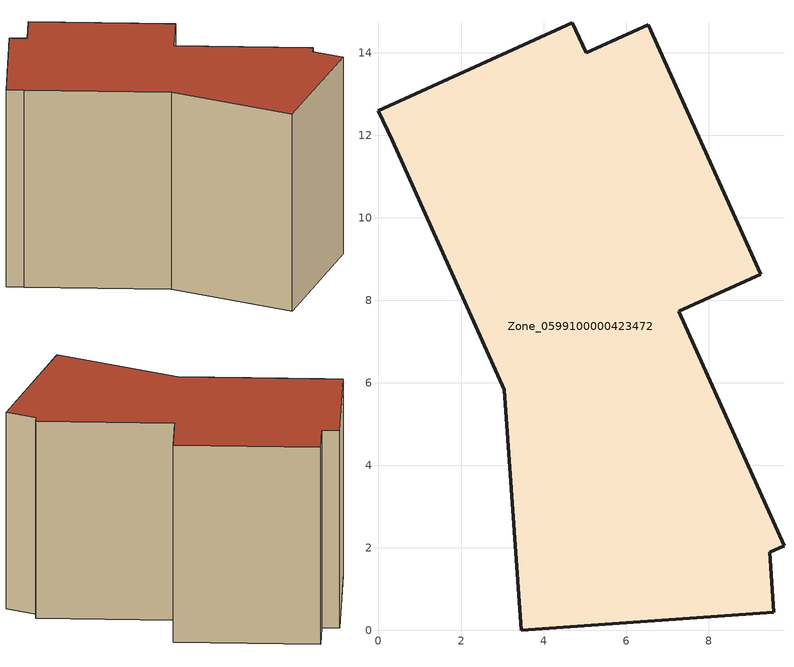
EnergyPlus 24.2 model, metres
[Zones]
Zone_0599100000423472
 floor ground (C_G): 7.27,7.73 9.82,2.05 9.47,1.89 9.58,0.45 3.46,0 3.04,5.84 0.33,11.88 0,12.6 4.7,14.73 5.03,13.99 6.54,14.67 9.26,8.63 z0
 wall outside (C_F): 5.03,13.99 4.7,14.73 0,12.6 0.33,11.88 3.04,5.84 3.46,0 9.58,0.45 9.47,1.89 9.82,2.05 7.27,7.73 9.26,8.63 6.54,14.67 5.03,13.99 z0:9.89
 roof outside (C_R): 9.26,8.63 6.54,14.67 5.03,13.99 4.7,14.73 0,12.6 0.33,11.88 3.04,5.84 3.46,0 9.58,0.45 9.47,1.89 9.82,2.05 7.27,7.73 z9.89
[BUILDING]
Pand.0599100000423472: North Axis=0; Terrain=City; Loads Convergence Tolerance Value=0.04; Temperature Convergence Tolerance Value=0.4; Solar Distribution=FullExterior; Maximum Number of Warmup Days=25; Minimum Number of Warmup Days=1
[Site:Location]
Rotterdam.The.Hague.AP_ZH_NLD Design_Conditions: Latitude=51.96; Longitude=4.45; Time Zone=1; Elevation=-4.5
[SITE:GROUNDTEMPERATURE:BUILDINGSURFACE]
18, 18, 18, 18, 18, 18, 18, 18, 18, 18, 18, 18
[MATERIAL] Thermal Absorptance=0.9; Solar Absorptance=0.7; Visible Absorptance=0.7
Name | Roughness | Thickness | Conductivity | Density | Specific Heat
G.TC.2006-2014 | MediumSmooth | 0.15 | 0.06 | 540 | 1210
F.TC.2006-2014 | Rough | 0.3 | 0.12 | 1920 | 840
R.TC.2006-2014 | MediumRough | 0.2 | 0.08 | 1500 | 1000
[CONSTRUCTION]
C_G: G.TC.2006-2014
C_F: F.TC.2006-2014
C_R: R.TC.2006-2014
[ZONE]
Zone_0599100000423472: Type=1; Multiplier=1; Ceiling Height=Autocalculate; Volume=Autocalculate; Floor Area=autocalculate; Part of Total Floor Area=Yes
[ZONEINFILTRATION:DESIGNFLOWRATE]
Infil_Zone_0599100000423472: Zone or ZoneList or Space or SpaceList=Zone_0599100000423472; Schedule=AlwaysOn; Design Flow Rate Calculation Method=Flow/Area; Flow Rate per Floor Area=0.0015; Constant Term Coefficient=1; Temperature Term Coefficient=0; Velocity Term Coefficient=0; Velocity Squared Term Coefficient=0
[HVACTEMPLATE:ZONE:IDEALLOADSAIRSYSTEM]
Zone_0599100000423472: Maximum Heating Supply Air Temperature=50; Minimum Cooling Supply Air Temperature=13; Maximum Heating Supply Air Humidity Ratio=0.0156; Minimum Cooling Supply Air Humidity Ratio=0.0077; Heating Limit=NoLimit; Cooling Limit=NoLimit; Dehumidification Control Type=ConstantSensibleHeatRatio; Cooling Sensible Heat Ratio=0.7; Dehumidification Setpoint=60; Humidification Control Type=None; Humidification Setpoint=30; Outdoor Air Method=None; Outdoor Air Flow Rate per Person=0.00944; Outdoor Air Flow Rate per Zone Floor Area=0; Outdoor Air Flow Rate per Zone=0; Demand Controlled Ventilation Type=None; Outdoor Air Economizer Type=NoEconomizer; Heat Recovery Type=None; Sensible Heat Recovery Effectiveness=0.7; Latent Heat Recovery Effectiveness=0.65
[ZONECONTROL:THERMOSTAT]
ThermostatControl_Zone_0599100000423472: Zone or ZoneList=Zone_0599100000423472; Control Type Schedule=DualSetpointControlType; Control 1=Thermostat_Zone_0599100000423472; Temperature Difference Between Cutout And Setpoint=0
[THERMOSTATSETPOINT:DUALSETPOINT]
Thermostat_Zone_0599100000423472: Heating Setpoint Temperature Schedule=HeatingSetpoint_Zone_0599100000423472; Cooling Setpoint Temperature Schedule=CoolingSetpoint_Zone_0599100000423472
[SCHEDULE:COMPACT]
HeatingSetpoint_Zone_0599100000423472: Through: 12/31, For: AllDays, Until: 24:00, 21
CoolingSetpoint_Zone_0599100000423472: Through: 12/31, For: AllDays, Until: 24:00, 24
DualSetpointControlType: Through: 12/31, For: AllDays, Until: 24:00, 4
AlwaysOn: Through: 12/31, For: AllDays, Until: 24:00, 1
